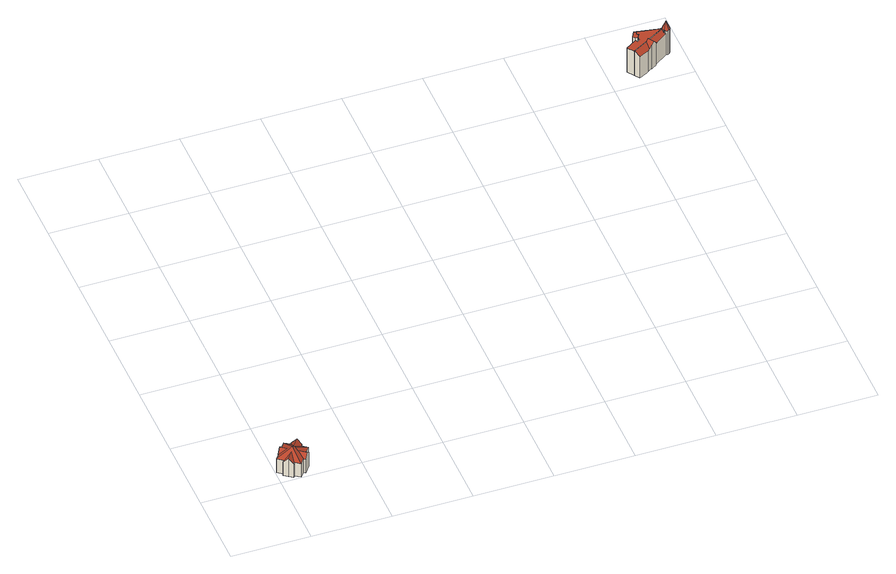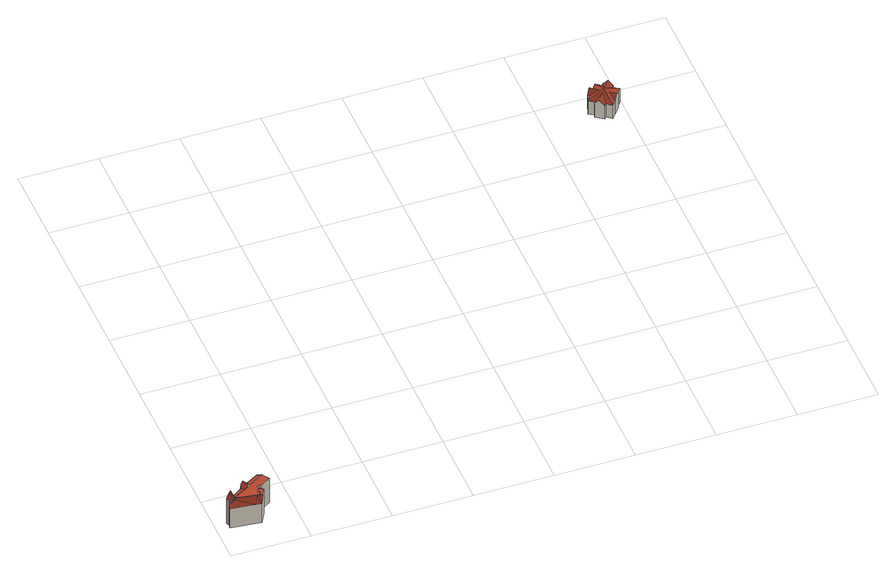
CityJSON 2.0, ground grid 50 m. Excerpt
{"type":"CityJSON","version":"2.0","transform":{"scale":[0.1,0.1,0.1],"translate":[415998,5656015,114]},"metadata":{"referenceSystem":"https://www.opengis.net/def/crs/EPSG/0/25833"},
"CityObjects":{
"building1":{"type":"Building","attributes":{"Gemeindeschluessel":"14612000","Geometrietyp2DReferenz":"3000","H_DGM":"114.128","MaxHBuilding":"15.41","MaxZBuilding":"129.54","sst":"ME3","confidence":"0.840754001054851","function":"31001_1000","roofType":"3500","measuredHeight":15.41,"storeysAboveGround":4},"address":[{"country":"Germany","locality":"Dresden","thoroughfareNumber":"1","thoroughfareName":"Thielaustraße","postcode":"01309"}],"geometry":[{"type":"Solid","lod":"2","boundaries":[[[[0,1,2,3]],[[4,5,6,7,8,9,10,11,12,13,14,15,16,17,18,19,20,21,22,23,24,25,26,27,28,29,30,31,32,33,34,35,36,37]],[[38,39,40,41]],[[3,2,42,43,44]],[[40,39,34,33,32,45]],[[23,22,46,47,48,24]],[[49,50,51]],[[52,53,54,20,19,18]],[[9,55,56,10]],[[5,4,37,57,43,42]],[[58,59,60,3,44,61,62]],[[35,34,39,38]],[[17,63,52,18]],[[12,11,10,56,60,59]],[[21,64,46,22]],[[65,57,37,36,35,38]],[[55,9,8,7,1,0]],[[20,54,64,21]],[[40,45,49,51,41]],[[26,66,67,27]],[[13,12,59,58,68,14]],[[69,62,61,44,43,57,65,38,41,51,50,70,71]],[[16,15,14,68,72,73]],[[70,50,49,45,32,31,30]],[[48,74,66,26,25,24]],[[60,56,55,0,3]],[[16,73,63,17]],[[29,71,70,30]],[[75,76,67,66,74]],[[77,62,69,71,76,75,47,46,64]],[[2,1,7,6,5,42]],[[47,75,74,48]],[[67,76,71,29,28,27]],[[54,53,78,72,68,58,62,77,64]],[[63,78,53,52]],[[73,72,78,63]]]],"semantics":{"surfaces":[{"type":"RoofSurface","Z_MAX_ASL":"127.3","Z_MIN_ASL":"124.3386","Z_Max":"13.171999999999997","Z_Min":"10.2106","FACEAREA":"15.85727","NORMAL_AZI":"36.49834","NORMAL_H":"47.86626","DachTyp_LOD2":"3100;3200","DachName_LOD2":"Satteldach;Walmdach","STRUKTUR":"Dach"},{"type":"GroundSurface"},{"type":"RoofSurface","Z_MAX_ASL":"127.8","Z_MIN_ASL":"124.2785","Z_Max":"13.671999999999997","Z_Min":"10.150499999999994","FACEAREA":"18.98397","NORMAL_AZI":"126.50285","NORMAL_H":"42.51024","DachTyp_LOD2":"3100;3200","DachName_LOD2":"Satteldach;Walmdach","STRUKTUR":"Dach"},{"type":"RoofSurface","Z_MAX_ASL":"128.5438","Z_MIN_ASL":"124.3543","Z_Max":"14.415800000000004","Z_Min":"10.226299999999995","FACEAREA":"22.15536","NORMAL_AZI":"126.5201","NORMAL_H":"55.38192","DachTyp_LOD2":"3100;3200","DachName_LOD2":"Satteldach;Walmdach","STRUKTUR":"Dach"},{"type":"WallSurface"},{"type":"RoofSurface","Z_MAX_ASL":"129.5378","Z_MIN_ASL":"124.352","Z_Max":"15.409800000000004","Z_Min":"10.224000000000004","FACEAREA":"29.10561","NORMAL_AZI":"126.66218","NORMAL_H":"55.48949","DachTyp_LOD2":"3100;3200","DachName_LOD2":"Satteldach;Walmdach","STRUKTUR":"Dach"},{"type":"RoofSurface","Z_MAX_ASL":"127.8","Z_MIN_ASL":"124.1459","Z_Max":"13.671999999999997","Z_Min":"10.017899999999997","FACEAREA":"19.15542","NORMAL_AZI":"306.50332","NORMAL_H":"42.5105","DachTyp_LOD2":"3100;3200","DachName_LOD2":"Satteldach;Walmdach","STRUKTUR":"Dach"},{"type":"RoofSurface","Z_MAX_ASL":"129.5378","Z_MIN_ASL":"124.3054","Z_Max":"15.409800000000004","Z_Min":"10.177400000000006","FACEAREA":"49.82901","NORMAL_AZI":"36.45347","NORMAL_H":"55.40801","DachTyp_LOD2":"3100;3200","DachName_LOD2":"Satteldach;Walmdach","STRUKTUR":"Dach"},{"type":"RoofSurface","Z_MAX_ASL":"127.3","Z_MIN_ASL":"124.352","Z_Max":"13.171999999999997","Z_Min":"10.224000000000004","FACEAREA":"15.79475","NORMAL_AZI":"216.48453","NORMAL_H":"47.88951","DachTyp_LOD2":"3100;3200","DachName_LOD2":"Satteldach;Walmdach","STRUKTUR":"Dach"},{"type":"RoofSurface","Z_MAX_ASL":"127.3","Z_MIN_ASL":"124.3642","Z_Max":"13.171999999999997","Z_Min":"10.236199999999997","FACEAREA":"10.8639","NORMAL_AZI":"36.51091","NORMAL_H":"47.86321","DachTyp_LOD2":"3100;3200","DachName_LOD2":"Satteldach;Walmdach","STRUKTUR":"Dach"},{"type":"RoofSurface","Z_MAX_ASL":"129.5378","Z_MIN_ASL":"124.3051","Z_Max":"15.409800000000004","Z_Min":"10.177099999999996","FACEAREA":"51.46866","NORMAL_AZI":"306.5031","NORMAL_H":"55.38391","DachTyp_LOD2":"3100;3200","DachName_LOD2":"Satteldach;Walmdach","STRUKTUR":"Dach"},{"type":"RoofSurface","Z_MAX_ASL":"127.3","Z_MIN_ASL":"124.3051","Z_Max":"13.171999999999997","Z_Min":"10.177099999999996","FACEAREA":"10.95484","NORMAL_AZI":"216.56656","NORMAL_H":"47.90432","DachTyp_LOD2":"3100;3200","DachName_LOD2":"Satteldach;Walmdach","STRUKTUR":"Dach"},{"type":"RoofSurface","Z_MAX_ASL":"129.5378","Z_MIN_ASL":"124.3054","Z_Max":"15.409800000000004","Z_Min":"10.177400000000006","FACEAREA":"48.62718","NORMAL_AZI":"216.52804","NORMAL_H":"55.40451","DachTyp_LOD2":"3100;3200","DachName_LOD2":"Satteldach;Walmdach","STRUKTUR":"Dach"},{"type":"RoofSurface","Z_MAX_ASL":"127.8","Z_MIN_ASL":"124.2791","Z_Max":"13.671999999999997","Z_Min":"10.1511","FACEAREA":"18.47746","NORMAL_AZI":"306.50346","NORMAL_H":"42.51035","DachTyp_LOD2":"3100;3200","DachName_LOD2":"Satteldach;Walmdach","STRUKTUR":"Dach"},{"type":"RoofSurface","Z_MAX_ASL":"127.8","Z_MIN_ASL":"124.2177","Z_Max":"13.671999999999997","Z_Min":"10.089699999999993","FACEAREA":"18.44318","NORMAL_AZI":"126.50426","NORMAL_H":"42.5112","DachTyp_LOD2":"3100;3200","DachName_LOD2":"Satteldach;Walmdach","STRUKTUR":"Dach"}],"values":[[0,1,2,3,4,4,4,4,4,4,5,4,4,4,4,4,4,4,6,4,4,7,4,4,4,8,4,4,9,10,4,11,4,12,13,14]]}}]},
"building2":{"type":"Building","attributes":{"Gemeindeschluessel":"14612000","Geometrietyp2DReferenz":"3000","H_DGM":"114.15","MaxHBuilding":"24.05","MaxZBuilding":"138.2","sst":"MR3","confidence":"0","function":"31001_1000","roofType":"3400","measuredHeight":24.05,"storeysAboveGround":4},"address":[{"country":"Germany","locality":"Dresden","thoroughfareNumber":"2","thoroughfareName":"Hüblerstraße","postcode":"01309"}],"geometry":[{"type":"MultiSurface","lod":"2","boundaries":[[[79,80,81,82]],[[83,84,85,86]],[[87,88,89,90]],[[91,92,93,94,95,96]],[[97,98,99,100]],[[101,102,97,100,103,104,105,106,107,108,109,110,111,112,113,87,90,114,115,116,117,118,119]],[[111,110,120,121,122,112]],[[123,124,125,126,127,128]],[[129,130,131,86]],[[132,133,134,135,136,137,138,99,98,139,140,141,142]],[[119,141,140,101]],[[143,144,145,82]],[[146,147,148,149,150,151]],[[152,153,154,155]],[[107,134,133,108]],[[106,135,134,107]],[[79,156,157,158]],[[101,140,139,102]],[[90,89,159,114]],[[160,161,162,163]],[[164,165,166,167,168,169]],[[114,159,170,115]],[[159,89,88,171,172,173,170]],[[131,174,175,176,177,178,110,179,180,181,182,86]],[[123,128,183,184]],[[122,121,185,186]],[[88,171,113,87]],[[148,147,93,92,91,166,160,163,187,188,158,79,82,143,189,110,190,109,108,107,106,105,104,191,103,100,97,102,101,192,193,149]],[[194,195,196,197,198,199,200,201]],[[147,146,94,93]],[[103,200,199,100]],[[105,202,203,104]],[[81,80,204,205,206,194,207,208,209,210]],[[82,81,210,143]],[[158,204,80,79]],[[172,211,110,112]],[[186,173,172,122]],[[110,86,85,212,155,154,90,87,113,112]],[[109,108,133,132,213]],[[188,205,204,158]],[[214,183,128,127,175,174,215]],[[127,126,169,168,176,175]],[[121,142,185]],[[168,167,216,217,218,157,156,145,144,219,220,178,177,176]],[[172,171,88,89,153,152,221,84,83,211]],[[203,201,200,103,191,104]],[[102,139,98,97]],[[208,207,222,109,190,110]],[[97,198,197,102]],[[103,138,137,104]],[[82,145,156,79]],[[142,141,119,118,117,185]],[[164,169,126,125]],[[193,223,150,149]],[[224,225,226,184,183,214,215,227]],[[102,197,196,101]],[[109,222,228,108]],[[120,213,132,142,121]],[[91,96,229,166]],[[112,122,172,171,113]],[[151,150,223,195,194]],[[106,230,202,105]],[[129,231,224,227,232,130]],[[130,232,227,215,174,131]],[[223,193,192,101,196,195]],[[187,163,162,206,205,188]],[[166,229,161,160]],[[170,173,186,185,117,116,115]],[[104,137,136,105]],[[189,209,208,110]],[[220,219,189,233,110,178]],[[221,152,155,212]],[[163,217,216,160]],[[108,228,234,107]],[[100,199,198,97]],[[84,221,212,85]],[[211,83,86,110]],[[109,213,120,110]],[[188,218,217,163]],[[143,210,209,189]],[[189,219,144,143]],[[158,157,218,188]],[[153,89,90,154]],[[107,234,230,106]],[[100,99,138,103]],[[95,94,146,151,194]],[[194,201,203,202,230,234,228,222,207]],[[162,161,229,96,95,194,206]],[[105,136,135,106]],[[165,164,125,124,123,184,226,225,224,231,129,86,182,181,180,179,110,233,189,143,82,79,158,188,163,160,166]],[[171,172,112,113]],[[160,216,167,166]]],"semantics":{"surfaces":[{"type":"WallSurface"},{"type":"GroundSurface"},{"type":"RoofSurface","Z_MAX_ASL":"131.9583","Z_MIN_ASL":"128.92","Z_Max":"17.808300000000003","Z_Min":"14.769999999999982","FACEAREA":"40.81227","NORMAL_AZI":"5.96953","NORMAL_H":"50.39107","DachTyp_LOD2":"2100;1000","DachName_LOD2":"Pultdach;Flachdach","STRUKTUR":"Dach"},{"type":"RoofSurface","Z_MAX_ASL":"132.78","Z_MIN_ASL":"132.78","Z_Max":"18.629999999999995","Z_Min":"18.629999999999995","FACEAREA":"13.14675","NORMAL_AZI":"-1","NORMAL_H":"90","DachTyp_LOD2":"2100;1000","DachName_LOD2":"Pultdach;Flachdach","STRUKTUR":"Dach"},{"type":"RoofSurface","Z_MAX_ASL":"132.72","Z_MIN_ASL":"128.92","Z_Max":"18.569999999999993","Z_Min":"14.769999999999982","FACEAREA":"9.23628","NORMAL_AZI":"9.27338","NORMAL_H":"42.75413","DachTyp_LOD2":"2100;1000","DachName_LOD2":"Pultdach;Flachdach","STRUKTUR":"Dach"},{"type":"RoofSurface","Z_MAX_ASL":"138.2","Z_MIN_ASL":"132.2502","Z_Max":"24.049999999999983","Z_Min":"18.1002","FACEAREA":"6.89101","NORMAL_AZI":"14.8592","NORMAL_H":"20.63567","DachTyp_LOD2":"3700","DachName_LOD2":"Kuppeldach","STRUKTUR":"Dach"},{"type":"RoofSurface","Z_MAX_ASL":"138.2","Z_MIN_ASL":"132.22","Z_Max":"24.049999999999983","Z_Min":"18.069999999999993","FACEAREA":"9.41729","NORMAL_AZI":"260.8976","NORMAL_H":"22.06358","DachTyp_LOD2":"3700","DachName_LOD2":"Kuppeldach","STRUKTUR":"Dach"},{"type":"RoofSurface","Z_MAX_ASL":"134.32","Z_MIN_ASL":"130.1946","Z_Max":"20.169999999999987","Z_Min":"16.044600000000003","FACEAREA":"16.37595","NORMAL_AZI":"236.51971","NORMAL_H":"40.48571","DachTyp_LOD2":"3100","DachName_LOD2":"Satteldach","STRUKTUR":"Dach"},{"type":"RoofSurface","Z_MAX_ASL":"134.32","Z_MIN_ASL":"130.3079","Z_Max":"20.169999999999987","Z_Min":"16.157899999999984","FACEAREA":"15.76017","NORMAL_AZI":"56.52061","NORMAL_H":"40.48672","DachTyp_LOD2":"3100","DachName_LOD2":"Satteldach","STRUKTUR":"Dach"},{"type":"RoofSurface","Z_MAX_ASL":"132.72","Z_MIN_ASL":"128.92","Z_Max":"18.569999999999993","Z_Min":"14.769999999999982","FACEAREA":"9.60482","NORMAL_AZI":"5.96989","NORMAL_H":"43.78074","DachTyp_LOD2":"2100;1000","DachName_LOD2":"Pultdach;Flachdach","STRUKTUR":"Dach"},{"type":"RoofSurface","Z_MAX_ASL":"132.7155","Z_MIN_ASL":"130.3079","Z_Max":"18.565499999999986","Z_Min":"16.157899999999984","FACEAREA":"42.90296","NORMAL_AZI":"147.41971","NORMAL_H":"58.10935","DachTyp_LOD2":"3100","DachName_LOD2":"Satteldach","STRUKTUR":"Dach"},{"type":"RoofSurface","Z_MAX_ASL":"132.78","Z_MIN_ASL":"132.78","Z_Max":"18.629999999999995","Z_Min":"18.629999999999995","FACEAREA":"136.73517","NORMAL_AZI":"-1","NORMAL_H":"90","DachTyp_LOD2":"1000","DachName_LOD2":"Flachdach","STRUKTUR":"Dach"},{"type":"RoofSurface","Z_MAX_ASL":"132.72","Z_MIN_ASL":"128.92","Z_Max":"18.569999999999993","Z_Min":"14.769999999999982","FACEAREA":"42.08895","NORMAL_AZI":"9.27313","NORMAL_H":"44.41791","DachTyp_LOD2":"2100;1000","DachName_LOD2":"Pultdach;Flachdach","STRUKTUR":"Dach"},{"type":"RoofSurface","Z_MAX_ASL":"138.2","Z_MIN_ASL":"132.22","Z_Max":"24.049999999999983","Z_Min":"18.069999999999993","FACEAREA":"7.56714","NORMAL_AZI":"80.89826","NORMAL_H":"19.71289","DachTyp_LOD2":"3700","DachName_LOD2":"Kuppeldach","STRUKTUR":"Dach"},{"type":"RoofSurface","Z_MAX_ASL":"132.9756","Z_MIN_ASL":"130.1706","Z_Max":"18.82559999999998","Z_Min":"16.0206","FACEAREA":"48.95359","NORMAL_AZI":"147.42012","NORMAL_H":"58.10935","DachTyp_LOD2":"3100","DachName_LOD2":"Satteldach","STRUKTUR":"Dach"},{"type":"RoofSurface","Z_MAX_ASL":"138.2","Z_MIN_ASL":"132.22","Z_Max":"24.049999999999983","Z_Min":"18.069999999999993","FACEAREA":"6.26254","NORMAL_AZI":"128.17834","NORMAL_H":"20.58538","DachTyp_LOD2":"3700","DachName_LOD2":"Kuppeldach","STRUKTUR":"Dach"},{"type":"RoofSurface","Z_MAX_ASL":"138.2","Z_MIN_ASL":"132.2201","Z_Max":"24.049999999999983","Z_Min":"18.070099999999996","FACEAREA":"7.47067","NORMAL_AZI":"327.95372","NORMAL_H":"21.06778","DachTyp_LOD2":"3700","DachName_LOD2":"Kuppeldach","STRUKTUR":"Dach"},{"type":"RoofSurface","Z_MAX_ASL":"138.2","Z_MIN_ASL":"132.22","Z_Max":"24.049999999999983","Z_Min":"18.069999999999993","FACEAREA":"8.96775","NORMAL_AZI":"182.18145","NORMAL_H":"21.30246","DachTyp_LOD2":"3700","DachName_LOD2":"Kuppeldach","STRUKTUR":"Dach"}],"values":[0,0,0,0,0,1,0,0,0,2,0,0,0,0,0,0,0,0,0,0,0,0,3,0,0,4,0,1,5,0,0,0,6,0,0,0,0,1,0,0,7,8,9,10,11,0,0,0,0,0,0,0,0,0,0,0,0,12,0,0,13,0,0,14,0,0,0,0,0,0,0,0,0,0,0,0,0,0,0,0,0,0,0,0,0,15,16,17,0,1,0,0]}}]}
},
"vertices":[
[182,54,133],[202,80,103],[190,89,104],[136,88,133],[214,123,1],[189,90,1],[190,89,1],[202,80,1],[182,54,1],[163,28,1],[152,37,1],[151,37,1],[126,3,1],[125,4,1],[91,29,1],[90,28,1],[83,16,1],[57,35,1],[31,54,1],[39,65,1],[40,66,1],[5,92,1],[30,125,1],[29,126,1],[27,128,1],[47,154,1],[66,180,1],[68,177,1],[69,178,1],[94,212,1],[127,187,1],[128,188,1],[137,199,1],[164,180,1],[189,161,1],[181,149,1],[182,148,1],[215,124,1],[181,149,103],[189,161,103],[164,180,138],[125,127,138],[189,90,104],[214,123,104],[130,110,145],[137,199,102],[30,125,104],[29,126,103],[27,128,103],[128,188,101],[128,188,103],[129,187,103],[31,54,103],[39,65,103],[40,66,104],[163,28,104],[152,37,104],[215,124,103],[125,4,104],[126,3,104],[151,37,104],[121,109,150],[110,107,155],[57,35,138],[5,92,104],[182,148,103],[66,180,105],[68,177,105],[91,29,104],[107,127,145],[127,187,104],[94,212,103],[90,28,103],[83,16,102],[47,154,133],[84,127,133],[69,178,104],[96,105,149],[95,87,138],
[3375,2710,2],[3375,2710,183],[3374,2714,182],[3374,2714,2],[3154,2594,188],[3126,2638,188],[3126,2638,2],[3154,2594,2],[3229,2721,2],[3229,2721,188],[3215,2699,188],[3215,2699,2],[3401,2696,2],[3406,2698,2],[3412,2701,2],[3412,2701,182],[3406,2698,189],[3401,2696,182],[3404,2741,2],[3404,2741,171],[3400,2742,170],[3400,2742,2],[3411,2737,2],[3407,2739,2],[3396,2742,2],[3392,2741,2],[3388,2740,2],[3384,2738,2],[3381,2736,2],[3378,2733,2],[3376,2729,2],[3375,2726,2],[3244,2747,2],[3227,2750,2],[3219,2729,2],[3200,2700,2],[3189,2717,2],[3209,2753,2],[3227,2785,2],[3263,2782,2],[3417,2766,2],[3375,2726,187],[3244,2747,187],[3227,2750,187],[3269,2610,2],[3285,2621,2],[3300,2631,2],[3300,2631,181],[3285,2621,203],[3269,2610,181],[3176,2561,2],[3176,2561,165],[3154,2594,190],[3378,2733,180],[3378,2733,179],[3381,2736,177],[3384,2738,175],[3388,2740,173],[3392,2741,171],[3396,2742,171],[3407,2739,172],[3411,2737,173],[3417,2766,149],[3263,2782,149],[3373,2718,2],[3373,2718,181],[3374,2714,179],[3417,2708,182],[3417,2708,2],[3418,2713,2],[3420,2717,2],[3420,2717,182],[3418,2713,187],[3202,2669,188],[3217,2679,188],[3217,2679,2],[3202,2669,2],[3375,2710,176],[3377,2706,174],[3377,2706,2],[3200,2700,188],[3385,2698,2],[3385,2698,186],[3382,2700,192],[3382,2700,2],[3298,2635,2],[3311,2644,2],[3389,2696,2],[3389,2696,165],[3311,2644,163],[3298,2635,182],[3189,2717,188],[3219,2729,188],[3227,2750,188],[3209,2753,188],[3249,2651,188],[3261,2658,203],[3272,2665,187],[3374,2725,185],[3375,2726,185],[3374,2725,2],[3272,2665,2],[3261,2658,2],[3249,2651,2],[3267,2614,181],[3267,2614,2],[3227,2785,149],[3209,2753,187],[3381,2701,2],[3379,2703,2],[3374,2722,2],[3376,2728,2],[3393,2741,2],[3413,2734,2],[3418,2728,2],[3397,2719,242],[3413,2734,193],[3411,2737,187],[3407,2739,184],[3404,2741,182],[3400,2742,183],[3396,2742,185],[3393,2741,188],[3388,2740,183],[3392,2741,186],[3377,2706,186],[3379,2703,191],[3381,2701,194],[3376,2728,192],[3375,2726,189],[3374,2722,185],[3373,2718,183],[3375,2726,188],[3194,2682,2],[3376,2729,183],[3254,2605,162],[3253,2605,162],[3385,2698,167],[3382,2700,169],[3379,2703,171],[3374,2722,183],[3374,2724,184],[3194,2682,188],[3376,2729,190],[3418,2728,182],[3241,2596,2],[3253,2605,2],[3254,2605,2],[3241,2596,162],[3378,2733,186],[3389,2696,182],[3384,2738,182],[3230,2590,2],[3230,2590,162],[3374,2724,2],[3381,2736,183]
]}
